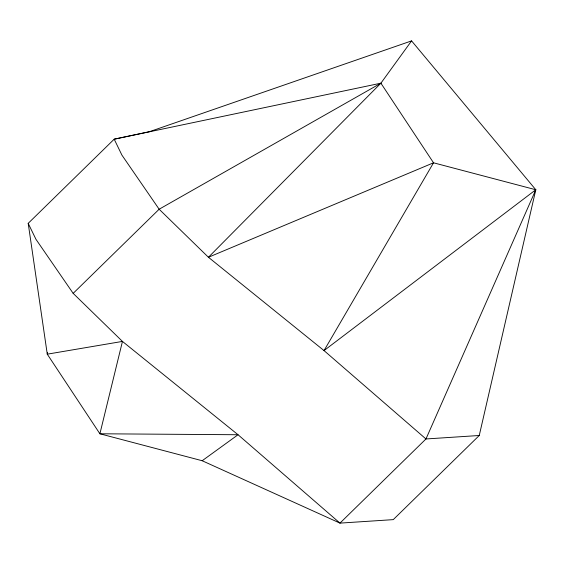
<?xml version="1.0" encoding="UTF-8"?>
<svg xmlns="http://www.w3.org/2000/svg" width="564" height="564" viewBox="0 0 564 564"><rect width="100%" height="100%" fill="white"/><g stroke="black" fill="none" stroke-linecap="round" stroke-linejoin="round"><path stroke-width="0.85" d="M47.51 352.429L47.27 354.171L99.898 433.779L202.18 460.739L339.972 523.117L393.263 519.634L479.252 435.493L535.8 189.751L411.579 40.883L149.418 131.701L114.189 139.188L28.2 223.337L47.27 354.171L122.451 341.417L238.05 434.745L339.972 523.117L425.961 438.968L535.8 189.751L433.526 162.799L208.433 257.269L159.147 209.223L121.93 155.135L114.189 139.188L380.897 83.19L411.579 40.883M535.116 191.372L535.8 189.751L324.032 350.596L208.433 257.269L380.897 83.19L433.526 162.799L324.032 350.596L425.961 438.968L479.252 435.493M202.18 460.739L238.05 434.745L99.898 433.779L122.451 341.417L73.165 293.365L159.147 209.223L380.897 83.19M73.165 293.365L35.941 239.284L28.2 223.337"/></g></svg>
